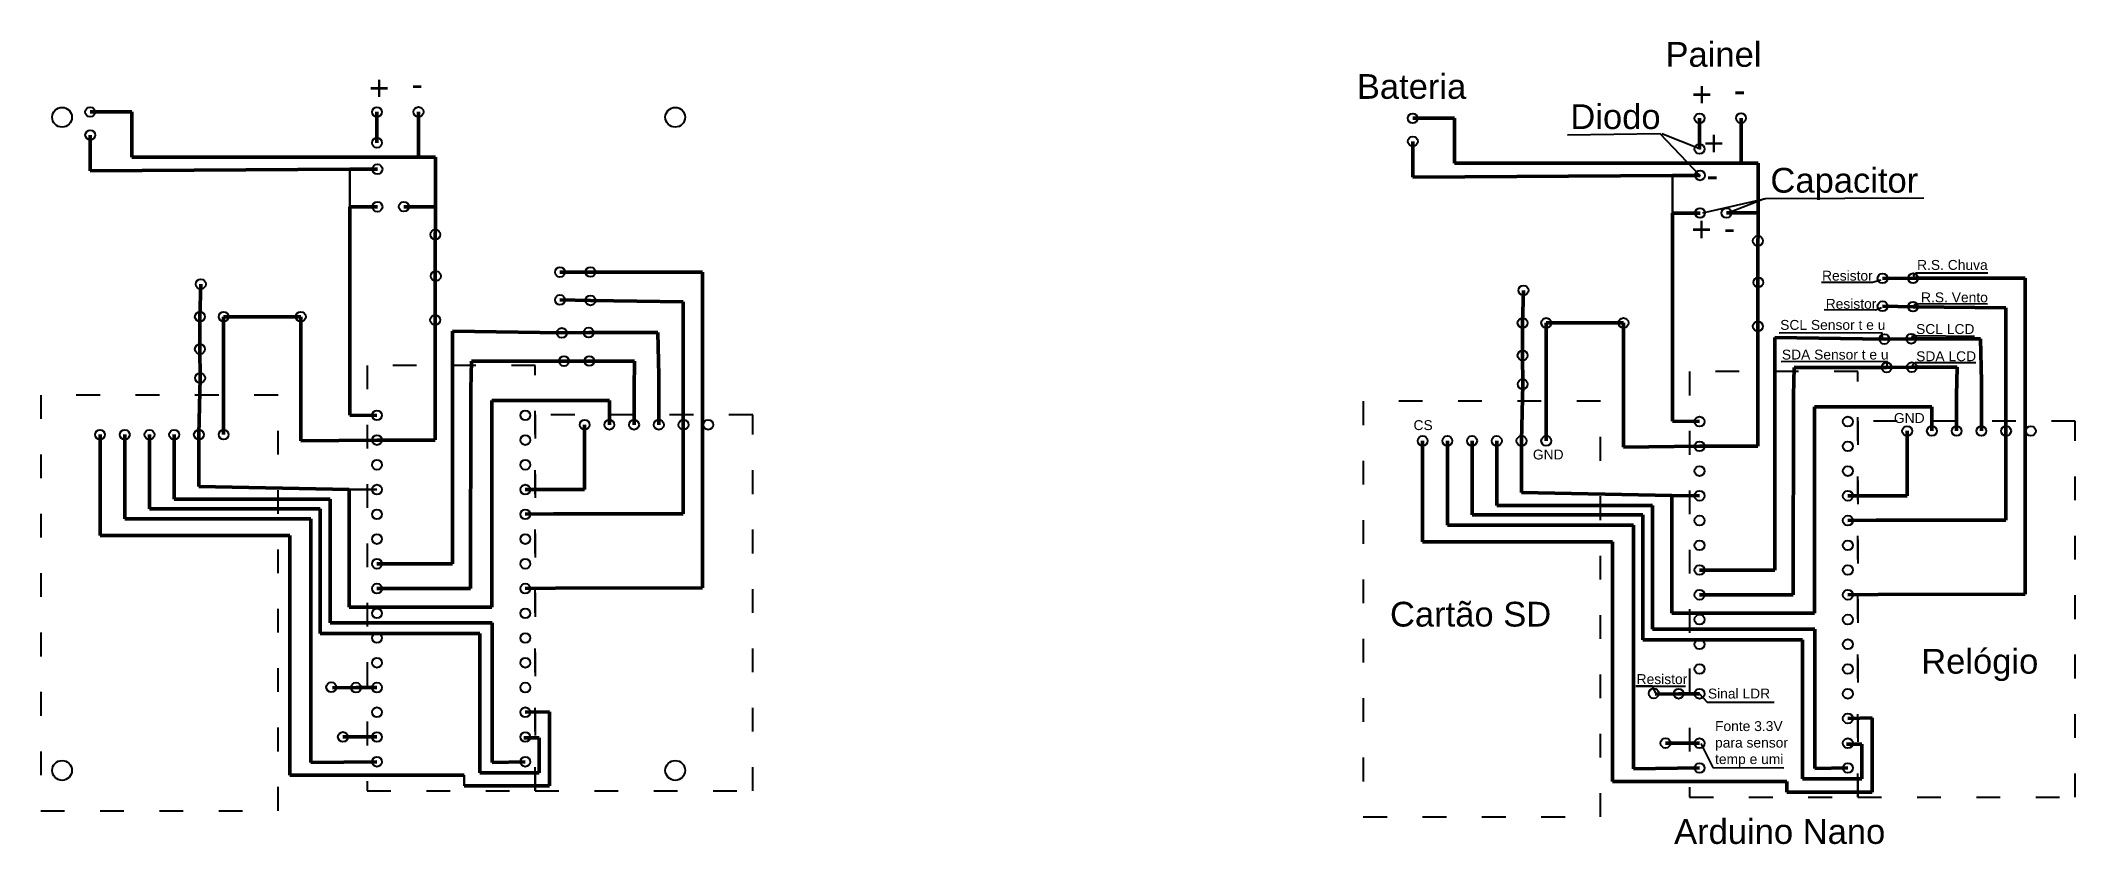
# Model space of a CAD drawing. Header units: millimetres. Extents: x 1851 to 2056, y 973 to 1054.
import ezdxf

# ---------------------------------------------------------------- set-up
doc = ezdxf.new("R2010")
doc.units = ezdxf.units.MM
doc.linetypes.add('ACAD_ISO03W100', pattern=[30, 12, -18])
doc.styles.get("Standard").update_dxf_attribs({"font": 'arial.ttf'})

msp = doc.modelspace()

# ---------------------------------------------------------------- linework, layer by layer
at = {"lineweight": 50, "ltscale": 0.2}
for p, q in [((1855.52, 1047.2), (1859.75, 1047.2)), ((1859.75, 1042.65), (1859.75, 1047.2)), ((1884.52, 1047.2), (1884.52, 1044.09)), ((1888.72, 1047.21), (1888.72, 1042.65)), ((1989.26, 1046.56), (1993.5, 1046.56)), ((1993.5, 1042.02), (1993.5, 1046.56)), ((2018.26, 1046.56), (2018.26, 1043.46)), ((2022.46, 1046.58), (2022.46, 1042.02)), ((1855.53, 1044.87), (1855.53, 1041.26)), ((1989.27, 1044.23), (1989.27, 1040.62)), ((1855.53, 1041.26), (1881.78, 1041.42)), ((1890.44, 1042.65), (1859.75, 1042.65)), ((1884.57, 1041.42), (1881.78, 1041.42)), ((2024.19, 1042.02), (1993.5, 1042.02)), ((1989.27, 1040.62), (2015.53, 1040.79)), ((2018.31, 1040.79), (2015.53, 1040.79)), ((1881.78, 1037.62), (1884.57, 1037.62)), ((1881.78, 1037.62), (1881.78, 1016.58)), ((1887.24, 1037.63), (1890.51, 1037.63)), ((2015.53, 1036.99), (2018.31, 1036.99)), ((2015.53, 1036.99), (2015.53, 1015.95)), ((2020.98, 1037), (2024.25, 1037)), ((1892.15, 1001.55), (1892.15, 1020.6)), ((1913.02, 1015.6), (1913.02, 1020.59)), ((1894.02, 1019.2), (1893.98, 999.05)), ((1910.52, 1015.6), (1910.52, 1019.2)), ((2025.89, 1000.92), (2025.89, 1019.97)), ((2027.77, 1018.57), (2027.72, 998.42)), ((2044.26, 1014.97), (2044.26, 1018.57)), ((2046.76, 1014.97), (2046.76, 1019.96)), ((1881.78, 1016.58), (1884.52, 1016.55)), ((1908.02, 1018.06), (1896.14, 1018.06)), ((1896.14, 1018.06), (1896.14, 997.18)), ((1908.02, 1015.6), (1908.02, 1018.06)), ((2041.76, 1017.42), (2029.88, 1017.42)), ((2029.88, 1017.42), (2029.88, 996.55)), ((2041.76, 1014.97), (2041.76, 1017.42)), ((1856.52, 1014.6), (1856.52, 1004.41)), ((1859.02, 1014.6), (1859.02, 1006.09)), ((1861.52, 1014.6), (1861.52, 1007.12)), ((1864.02, 1014.6), (1864.02, 1008.07)), ((1866.52, 1014.6), (1866.52, 1009.37)), ((1905.52, 1015.6), (1905.5, 1009.05)), ((2015.53, 1015.95), (2018.26, 1015.92)), ((2039.26, 1014.97), (2039.25, 1008.42)), ((1990.26, 1013.97), (1990.26, 1003.78)), ((1992.76, 1013.97), (1992.76, 1005.45)), ((1995.26, 1013.97), (1995.26, 1006.49)), ((1997.76, 1013.97), (1997.76, 1007.43)), ((2000.26, 1013.97), (2000.26, 1008.74)), ((1866.52, 1009.37), (1881.72, 1009.07)), ((1881.72, 997.18), (1881.72, 1009.07)), ((1899.52, 1009.05), (1905.5, 1009.05)), ((2000.26, 1008.74), (2015.47, 1008.44)), ((2015.47, 996.55), (2015.47, 1008.44)), ((2015.47, 1008.44), (2018.26, 1008.42)), ((2033.26, 1008.42), (2039.25, 1008.42)), ((1859.02, 1006.09), (1877.85, 1006.09)), ((1861.52, 1007.12), (1878.78, 1007.12)), ((1864.02, 1008.07), (1879.78, 1008.07)), ((1877.85, 1006.09), (1877.85, 981.48)), ((1878.78, 1007.12), (1878.78, 994.51)), ((1879.78, 1008.07), (1879.78, 995.57)), ((1902.38, 1006.6), (1899.52, 1006.55)), ((1995.26, 1006.49), (2012.52, 1006.49)), ((1997.76, 1007.43), (2013.52, 1007.43)), ((2012.52, 1006.49), (2012.52, 993.87)), ((2013.52, 1007.43), (2013.52, 994.94)), ((1856.52, 1004.41), (1875.72, 1004.41)), ((1875.72, 1004.41), (1875.72, 980.2)), ((1992.76, 1005.45), (2011.59, 1005.45)), ((2011.59, 1005.45), (2011.59, 980.85)), ((2036.12, 1005.97), (2033.26, 1005.92)), ((1990.26, 1003.78), (2009.46, 1003.78)), ((2009.46, 1003.78), (2009.46, 979.56)), ((1884.52, 1001.55), (1892.15, 1001.55)), ((2018.26, 1000.92), (2025.89, 1000.92)), ((1884.52, 999.05), (1893.98, 999.05)), ((1902.59, 999.09), (1899.52, 999.05)), ((2018.26, 998.42), (2027.72, 998.42)), ((2036.33, 998.46), (2033.26, 998.42)), ((1896.14, 997.18), (1881.72, 997.18)), ((2029.88, 996.55), (2015.47, 996.55)), ((1878.78, 994.51), (1894.93, 994.51)), ((1879.78, 995.57), (1896.18, 995.57)), ((1894.93, 994.51), (1894.93, 980.44)), ((1896.18, 995.57), (1896.18, 981.49)), ((2012.52, 993.87), (2028.67, 993.87)), ((2013.52, 994.94), (2029.93, 994.94)), ((2028.67, 993.87), (2028.67, 979.81)), ((2029.93, 994.94), (2029.93, 980.86)), ((1880.02, 989.02), (1882.41, 989.05)), ((1882.41, 989.05), (1884.52, 989.05)), ((2013.76, 988.38), (2016.15, 988.42)), ((2016.15, 988.42), (2018.26, 988.42)), ((1901.98, 986.6), (1899.52, 986.55)), ((1901.98, 979.11), (1901.98, 986.6)), ((2035.73, 985.97), (2033.26, 985.92)), ((2035.73, 978.48), (2035.73, 985.97)), ((1884.52, 984.05), (1881.08, 984.06)), ((1900.93, 983.96), (1899.38, 983.96)), ((1900.93, 980.44), (1900.93, 983.96)), ((1877.85, 981.48), (1884.52, 981.55)), ((1896.18, 981.49), (1899.52, 981.55)), ((2018.26, 983.42), (2014.82, 983.43)), ((2034.68, 983.33), (2033.12, 983.33)), ((2034.68, 979.81), (2034.68, 983.33)), ((1875.72, 980.2), (1893.34, 980.2)), ((1894.93, 980.44), (1900.93, 980.44)), ((2009.46, 979.56), (2027.08, 979.56)), ((2011.59, 980.85), (2018.26, 980.92)), ((2027.08, 979.56), (2027.08, 978.48)), ((2028.67, 979.81), (2034.68, 979.81)), ((2029.93, 980.86), (2033.26, 980.92)), ((1893.34, 979.11), (1901.98, 979.11)), ((2027.08, 978.48), (2035.73, 978.48))]:
    msp.add_line(p, q, dxfattribs=at)
at = {"linetype": 'ByBlock', "ltscale": 0.2}
for p, q in [((2014.29, 1044.98), (2004.92, 1044.87)), ((2018.35, 1040.7), (2014.29, 1044.98)), ((2018.35, 1043.46), (2014.46, 1044.98)), ((2018.6, 1037.02), (2024.97, 1038.46)), ((2021.14, 1037), (2024.84, 1038.45)), ((2024.97, 1038.46), (2040.96, 1038.54)), ((2039.87, 1030.61), (2040.14, 1030.96)), ((2040.14, 1030.96), (2047.41, 1030.96)), ((2035.74, 1029.97), (2030.59, 1029.97)), ((2036.6, 1030.21), (2035.74, 1029.97)), ((2036.07, 1027.18), (2030.87, 1027.21)), ((2036.66, 1027.4), (2036.07, 1027.18)), ((2039.93, 1027.74), (2040.62, 1027.84)), ((2040.62, 1027.84), (2047.38, 1027.82)), ((2036.72, 1024.9), (2026.32, 1024.87)), ((2036.75, 1024.29), (2036.72, 1024.9)), ((2039.7, 1024.56), (2040.25, 1024.61)), ((2040.25, 1024.61), (2046.06, 1024.56)), ((2037.28, 1021.99), (2026.51, 1021.96)), ((2037.25, 1021.56), (2037.28, 1021.99)), ((2039.77, 1021.59), (2040.07, 1021.88)), ((2040.07, 1021.88), (2046.2, 1021.88)), ((2013.52, 989.19), (2011.82, 989.19)), ((2011.82, 989.19), (2016.84, 989.19)), ((2013.87, 988.41), (2013.52, 989.19)), ((2018.23, 988.45), (2019.02, 987.58)), ((2019.02, 987.58), (2025.82, 987.58)), ((2018.39, 983.41), (2019.59, 980.96)), ((2019.59, 980.96), (2026.78, 980.92))]:
    msp.add_line(p, q, dxfattribs=at)
at = {"lineweight": 30, "ltscale": 0.2}
for p, q in [((1881.78, 1041.42), (1881.78, 1037.62)), ((2015.53, 1040.79), (2015.53, 1036.99)), ((1881.72, 1009.07), (1884.52, 1009.05)), ((1893.34, 980.2), (1893.34, 979.11))]:
    msp.add_line(p, q, dxfattribs=at)
at = {"linetype": 'ByBlock', "lineweight": 50, "ltscale": 0.2}
for p, q in [((1890.44, 1042.65), (1890.41, 1027.44)), ((2024.19, 1042.02), (2024.16, 1026.8)), ((1903.03, 1031.02), (1906.11, 1031.03)), ((1906.11, 1031.03), (1917.44, 1031.03)), ((1917.44, 1031.03), (1917.44, 999.11)), ((1866.71, 1029.81), (1866.62, 1026.52)), ((2000.46, 1029.18), (2000.37, 1025.89)), ((2036.77, 1030.39), (2039.85, 1030.4)), ((2039.85, 1030.4), (2051.18, 1030.4)), ((2051.18, 1030.4), (2051.18, 998.47)), ((1890.41, 1027.44), (1890.41, 1014.06)), ((1906.11, 1028.16), (1903.03, 1028.22)), ((1915.49, 1028.03), (1906.11, 1028.16)), ((1915.49, 1006.6), (1915.49, 1028.03)), ((2024.16, 1026.8), (2024.16, 1013.42)), ((2039.85, 1027.53), (2036.77, 1027.58)), ((2049.23, 1027.4), (2039.85, 1027.53)), ((2049.23, 1005.97), (2049.23, 1027.4)), ((1866.62, 1026.52), (1866.62, 1023.24)), ((1869.02, 1014.6), (1869.02, 1026.52)), ((1876.82, 1026.52), (1876.82, 1013.98)), ((1892.15, 1020.6), (1892.15, 1025.04)), ((1892.15, 1025.04), (1903.22, 1024.88)), ((1903.22, 1024.88), (1905.93, 1024.92)), ((1905.93, 1024.92), (1912.93, 1024.92)), ((1912.93, 1024.92), (1913.02, 1020.59)), ((2000.37, 1025.89), (2000.37, 1022.6)), ((2002.76, 1013.97), (2002.76, 1025.89)), ((2010.57, 1025.89), (2010.57, 1013.35)), ((1866.62, 1023.24), (1866.64, 1020.33)), ((2000.37, 1022.6), (2000.38, 1019.7)), ((2025.89, 1019.97), (2025.89, 1024.4)), ((2025.89, 1024.4), (2036.96, 1024.25)), ((2036.96, 1024.25), (2039.67, 1024.29)), ((2039.67, 1024.29), (2046.67, 1024.29)), ((2046.67, 1024.29), (2046.76, 1019.96)), ((1894.09, 1022.03), (1894.02, 1019.2)), ((1903.44, 1022.03), (1894.09, 1022.03)), ((1905.99, 1022.04), (1903.44, 1022.03)), ((1905.99, 1022.04), (1910.57, 1022.04)), ((1910.57, 1022.04), (1910.52, 1019.2)), ((2027.83, 1021.39), (2027.77, 1018.57)), ((2037.18, 1021.39), (2027.83, 1021.39)), ((2039.73, 1021.41), (2037.18, 1021.39)), ((2039.73, 1021.41), (2044.31, 1021.41)), ((2044.31, 1021.41), (2044.26, 1018.57)), ((1866.64, 1020.33), (1866.52, 1014.6)), ((2000.38, 1019.7), (2000.26, 1013.97)), ((1876.82, 1013.98), (1884.52, 1014.05)), ((1884.52, 1014.05), (1890.41, 1014.05)), ((2010.57, 1013.35), (2018.26, 1013.42)), ((2018.26, 1013.42), (2024.15, 1013.42)), ((1902.38, 1006.6), (1915.49, 1006.6)), ((2036.12, 1005.97), (2049.23, 1005.97)), ((1917.44, 999.11), (1902.59, 999.09)), ((2051.18, 998.47), (2036.33, 998.46))]:
    msp.add_line(p, q, dxfattribs=at)
at = {"linetype": 'ACAD_ISO03W100', "ltscale": 0.2}
for p, q in [((1850.52, 1018.6), (1850.52, 1015.6)), ((1984.26, 1017.97), (1984.26, 1014.97))]:
    msp.add_line(p, q, dxfattribs=at)
at = {"linetype": 'ByBlock', "lineweight": 50, "ltscale": 0.2}
for points in [[(1876.82, 1026.52), (1869.02, 1026.52)], [(2010.57, 1025.89), (2002.76, 1025.89)]]:
    msp.add_lwpolyline(points, dxfattribs=at)
at = {"linetype": 'ACAD_ISO03W100', "ltscale": 0.2}
for points in [[(1883.52, 978.6), (1900.52, 978.6), (1900.52, 1021.6), (1883.52, 1021.6)], [(2017.26, 977.97), (2034.26, 977.97), (2034.26, 1020.97), (2017.26, 1020.97)], [(1850.52, 976.6), (1874.52, 976.6), (1874.52, 1018.6), (1850.52, 1018.6)], [(1900.52, 978.6), (1922.52, 978.6), (1922.52, 1016.6), (1900.52, 1016.6)], [(1984.26, 975.97), (2008.26, 975.97), (2008.26, 1017.97), (1984.26, 1017.97)], [(2034.26, 977.97), (2056.26, 977.97), (2056.26, 1015.97), (2034.26, 1015.97)]]:
    msp.add_lwpolyline(points, close=True, dxfattribs=at)
at = {"linetype": 'ByBlock', "ltscale": 0.2}
for centre in [(1852.68, 1046.67), (1914.68, 1046.67), (1852.68, 980.67), (1914.68, 980.67)]:
    msp.add_circle(centre, 1, dxfattribs=at)
at = {"ltscale": 0.2}
for centre in [(1855.52, 1047.2), (1884.52, 1047.2), (1888.72, 1047.21), (1855.53, 1044.87), (1989.26, 1046.56), (2018.26, 1046.56), (2022.46, 1046.58), (1884.52, 1044.09), (1989.27, 1044.23), (2018.26, 1043.46), (1884.57, 1041.42), (2018.31, 1040.79), (1884.57, 1037.62), (1887.24, 1037.63), (2018.31, 1036.99), (2020.98, 1037), (1890.42, 1034.82), (2024.16, 1034.18), (1890.47, 1030.62), (1903.03, 1031.02), (1906.11, 1031.03), (2036.77, 1030.39), (2039.85, 1030.4), (1866.71, 1029.81), (2000.46, 1029.18), (2024.21, 1029.98), (1866.62, 1026.52), (1869.02, 1026.52), (1876.82, 1026.52), (1890.41, 1026.19), (1903.03, 1028.22), (1906.11, 1028.16), (2036.77, 1027.58), (2039.85, 1027.53), (1903.22, 1024.88), (1905.93, 1024.92), (2000.37, 1025.89), (2002.76, 1025.89), (2010.57, 1025.89), (2024.16, 1025.55), (2036.96, 1024.25), (2039.67, 1024.29), (1866.62, 1023.24), (2000.37, 1022.6), (1866.64, 1020.33), (1903.44, 1022.03), (1905.99, 1022.04), (2037.18, 1021.39), (2039.73, 1021.41), (2000.38, 1019.7), (1884.52, 1016.55), (1899.52, 1016.55), (2018.26, 1015.92), (2033.26, 1015.92), (1856.52, 1014.6), (1859.02, 1014.6), (1861.52, 1014.6), (1864.02, 1014.6), (1866.52, 1014.6), (1869.02, 1014.6), (1884.52, 1014.05), (1899.52, 1014.05), (1905.52, 1015.6), (1908.02, 1015.6), (1910.52, 1015.6), (1913.02, 1015.6), (1915.52, 1015.6), (1918.02, 1015.6), (1990.26, 1013.97), (1992.76, 1013.97), (1995.26, 1013.97), (1997.76, 1013.97), (2000.26, 1013.97), (2002.76, 1013.97), (2039.26, 1014.97), (2041.76, 1014.97), (2044.26, 1014.97), (2046.76, 1014.97), (2049.26, 1014.97), (2051.76, 1014.97), (2018.26, 1013.42), (2033.26, 1013.42), (1884.52, 1011.55), (1899.52, 1011.55), (2018.26, 1010.92), (2033.26, 1010.92), (1884.52, 1009.05), (1899.52, 1009.05), (2018.26, 1008.42), (2033.26, 1008.42), (1884.52, 1006.55), (1899.52, 1006.55), (2018.26, 1005.92), (2033.26, 1005.92), (1884.52, 1004.05), (1899.52, 1004.05), (1884.52, 1001.55), (1899.52, 1001.55), (2018.26, 1003.42), (2033.26, 1003.42), (2018.26, 1000.92), (2033.26, 1000.92), (1884.52, 999.05), (1899.52, 999.05), (2018.26, 998.42), (2033.26, 998.42), (1884.52, 996.55), (1899.52, 996.55), (2018.26, 995.92), (2033.26, 995.92), (1884.52, 994.05), (1899.52, 994.05), (2018.26, 993.42), (2033.26, 993.42), (1884.52, 991.55), (1899.52, 991.55), (2018.26, 990.92), (2033.26, 990.92), (1879.9, 989.08), (1882.41, 989.05), (1884.52, 989.05), (1899.52, 989.05), (2013.64, 988.45), (2016.15, 988.42), (2018.26, 988.42), (2033.26, 988.42), (1884.52, 986.55), (1899.52, 986.55), (2033.26, 985.92), (1881.08, 984.06), (1884.52, 984.05), (1899.52, 984.05), (2014.82, 983.43), (2018.26, 983.42), (2033.26, 983.42), (1884.52, 981.55), (1899.52, 981.55), (2018.26, 980.92), (2033.26, 980.92)]:
    msp.add_circle(centre, 0.5, dxfattribs=at)

# ---------------------------------------------------------------- texts
at = {"linetype": 'ByBlock', "lineweight": 50, "ltscale": 0.2, "char_height": 2.5, "attachment_point": 1}
for s, width, insert in [('Painel', 17.5375, (2014.82, 1054.27)), ('Bateria', 17.7174, (1983.61, 1051.03)), ('Diodo', 10.8823, (2005.2, 1047.98))]:
    msp.add_mtext_dynamic_manual_height_columns(s, width=width, gutter_width=12.5, heights=[0], dxfattribs=dict(at, insert=insert))
at = {"ltscale": 0.2, "char_height": 2.5, "attachment_point": 1}
for s, width, insert in [('+', 4.2156, (1883.73, 1050.88)), ('-', 1.9744, (1888, 1051.3)), ('+', 4.2156, (2017.47, 1050.24)), ('-', 1.9744, (2021.74, 1050.67)), ('+', 4.2156, (2018.69, 1045.31)), ('-', 1.9744, (2018.97, 1042.09)), ('+', 4.2156, (2017.44, 1036.61)), ('-', 1.9744, (2020.7, 1036.75))]:
    msp.add_mtext_dynamic_manual_height_columns(s, width=width, gutter_width=12.5, heights=[0], dxfattribs=dict(at, insert=insert))
at = {"linetype": 'ByBlock', "ltscale": 0.2, "attachment_point": 1}
for s, width, insert, char_height in [('Capacitor', 6.9113, (2025.43, 1041.55), 2.5), ('Resistor', 5.6061, (2030.65, 1031.16), 1), ('R.S. Chuva', 8.5512, (2040.26, 1032.25), 1), ('R.S. Vento', 8.5512, (2040.66, 1028.97), 1), ('Resistor', 5.6061, (2031.02, 1028.32), 1), ('SCL Sensor t e u', 14.0379, (2026.42, 1026.19), 1), ('SCL LCD', 6.2492, (2040.16, 1025.77), 1), ('SDA Sensor t e u', 12.1205, (2026.59, 1023.19), 1), ('SDA LCD', 6.2492, (2040.17, 1023.02), 1), ('GND', 3.9079, (2037.92, 1016.78), 1), ('CS', 5.1134, (1989.34, 1016.06), 1), ('GND', 5.6507, (2001.41, 1013.09), 1), ('Cartão SD', 19.5858, (1986.96, 997.71), 2.5), ('Relógio', 15.1884, (2040.68, 992.95), 2.5), ('Resistor', 5.6061, (2011.9, 990.4), 1), ('Sinal LDR', 6.8659, (2019.11, 988.94), 1), ('Fonte 3.3V para sensor temp e umi', 7.5437, (2019.83, 985.65), 1), ('Arduino Nano', 26.5293, (2015.69, 975.75), 2.5)]:
    msp.add_mtext_dynamic_manual_height_columns(s, width=width, gutter_width=12.5, heights=[0], dxfattribs=dict(at, insert=insert, char_height=char_height))

doc.saveas('drawing.dxf')
